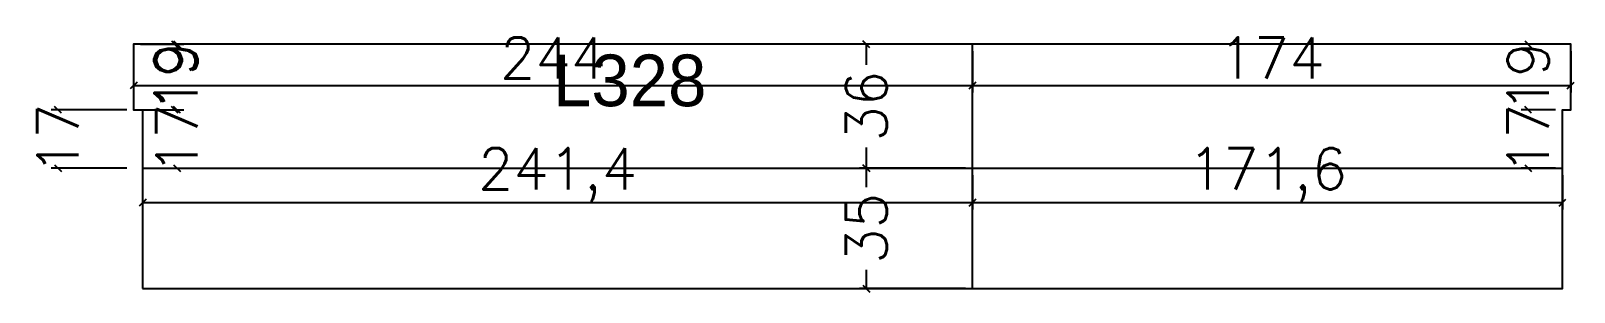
# Model space of a CAD drawing. Extents: x 2030 to 2478, y 1976 to 2052.
import ezdxf

# ---------------------------------------------------------------- set-up
doc = ezdxf.new("R2010")
doc.units = 0
for name, color, linetype in [('COTA', 241, 'Continuous'), ('NOMENCLATURA', 7, 'Continuous'), ('PAINEIS', 6, 'Continuous')]:
    doc.layers.add(name, color=color, linetype=linetype)
doc.styles.add('Romans', font='romans.shx', dxfattribs={"height": 12})
doc.dimstyles.new('cotas', dxfattribs={"dimtxt": 9, "dimasz": 2, "dimexe": 2, "dimexo": 2, "dimgap": 2, "dimtad": 1, "dimdec": 1, "dimzin": 12, "dimtxsty": 'Romans', "dimblk": 'OBLIQUE', "dimcen": 2.5, "dimclrd": 4, "dimclre": 4, "dimclrt": 240, "dimazin": 3, "dimtfac": 1, "dimtmove": 0, "dimatfit": 3})

# ---------------------------------------------------------------- blocks, each defined once
blk = doc.blocks.new('_OBLIQUE')
at = {"color": 0, "linetype": 'BYBLOCK'}
blk.add_line((-0.5, -0.5), (0.5, 0.5), dxfattribs=at)

msp = doc.modelspace()

# ---------------------------------------------------------------- linework, layer by layer
at = {"layer": 'PAINEIS'}
for p, q in [((2303.38, 1977.04), (2303.38, 2048.04)), ((2062, 2012.04), (2475, 2012.04))]:
    msp.add_line(p, q, dxfattribs=at)
msp.add_lwpolyline([(2062, 1977.04), (2475, 1977.04), (2475, 2029), (2477.38, 2029), (2477.38, 2048.04), (2059.38, 2048.04), (2059.38, 2029), (2062, 2029)], close=True, dxfattribs=at)

# ---------------------------------------------------------------- texts
at = {"layer": 'NOMENCLATURA'}
msp.add_text('L328', height=15, dxfattribs=at).set_placement((2181.38, 2030.04))

# ---------------------------------------------------------------- dimensions: what is measured, and where the dimension line sits
at = {"layer": 'COTA'}
for base, p1, p2, text in [((2059.38, 2036.04), (2059.38, 2048.04), (2303.38, 2048.04), '244'), ((2303.38, 2036.04), (2303.38, 2048.04), (2477.38, 2048.04), '174')]:
    msp.add_linear_dim(base=base, p1=p1, p2=p2, text=text, dimstyle='cotas', dxfattribs=at).render()
for base, p1, p2, location, text in [((2071.38, 2048.04), (2059.38, 2048.04), (2059.38, 2029), (2071.38, 2038.52), '19'), ((2072, 2048.04), (2062, 2048.04), (2062, 2029), (2072, 2038.52), '19'), ((2465, 2048.04), (2475, 2048.04), (2475, 2029), (2465, 2038.52), '19'), ((2037.38, 2012.04), (2059.38, 2012.04), (2059.38, 2029), (2037.38, 2020.52), '17'), ((2072, 2012.04), (2062, 2012.04), (2062, 2029), (2072, 2020.52), '17'), ((2465, 2012.04), (2475, 2012.04), (2475, 2029), (2465, 2020.52), '17')]:
    msp.add_linear_dim(base=base, p1=p1, p2=p2, angle=90, location=location, text=text, dimstyle='cotas', override={"dimtmove": 2}, dxfattribs=at).render()
for base, p1, p2, location in [((2272.52, 2012.04), (2303.38, 2012.04), (2303.38, 2048.04), (2272.52, 2030.04)), ((2272.52, 1977.04), (2303.38, 1977.04), (2303.38, 2012.04), (2272.52, 1994.54))]:
    msp.add_linear_dim(base=base, p1=p1, p2=p2, angle=90, location=location, dimstyle='cotas', override={"dimtmove": 2}, dxfattribs=at).render()
for base, p1, p2 in [((2062, 2002.04), (2062, 2012.04), (2303.38, 2012.04)), ((2303.38, 2002.04), (2303.38, 2012.04), (2475, 2012.04))]:
    msp.add_linear_dim(base=base, p1=p1, p2=p2, dimstyle='cotas', dxfattribs=at).render()

doc.saveas('drawing.dxf')
